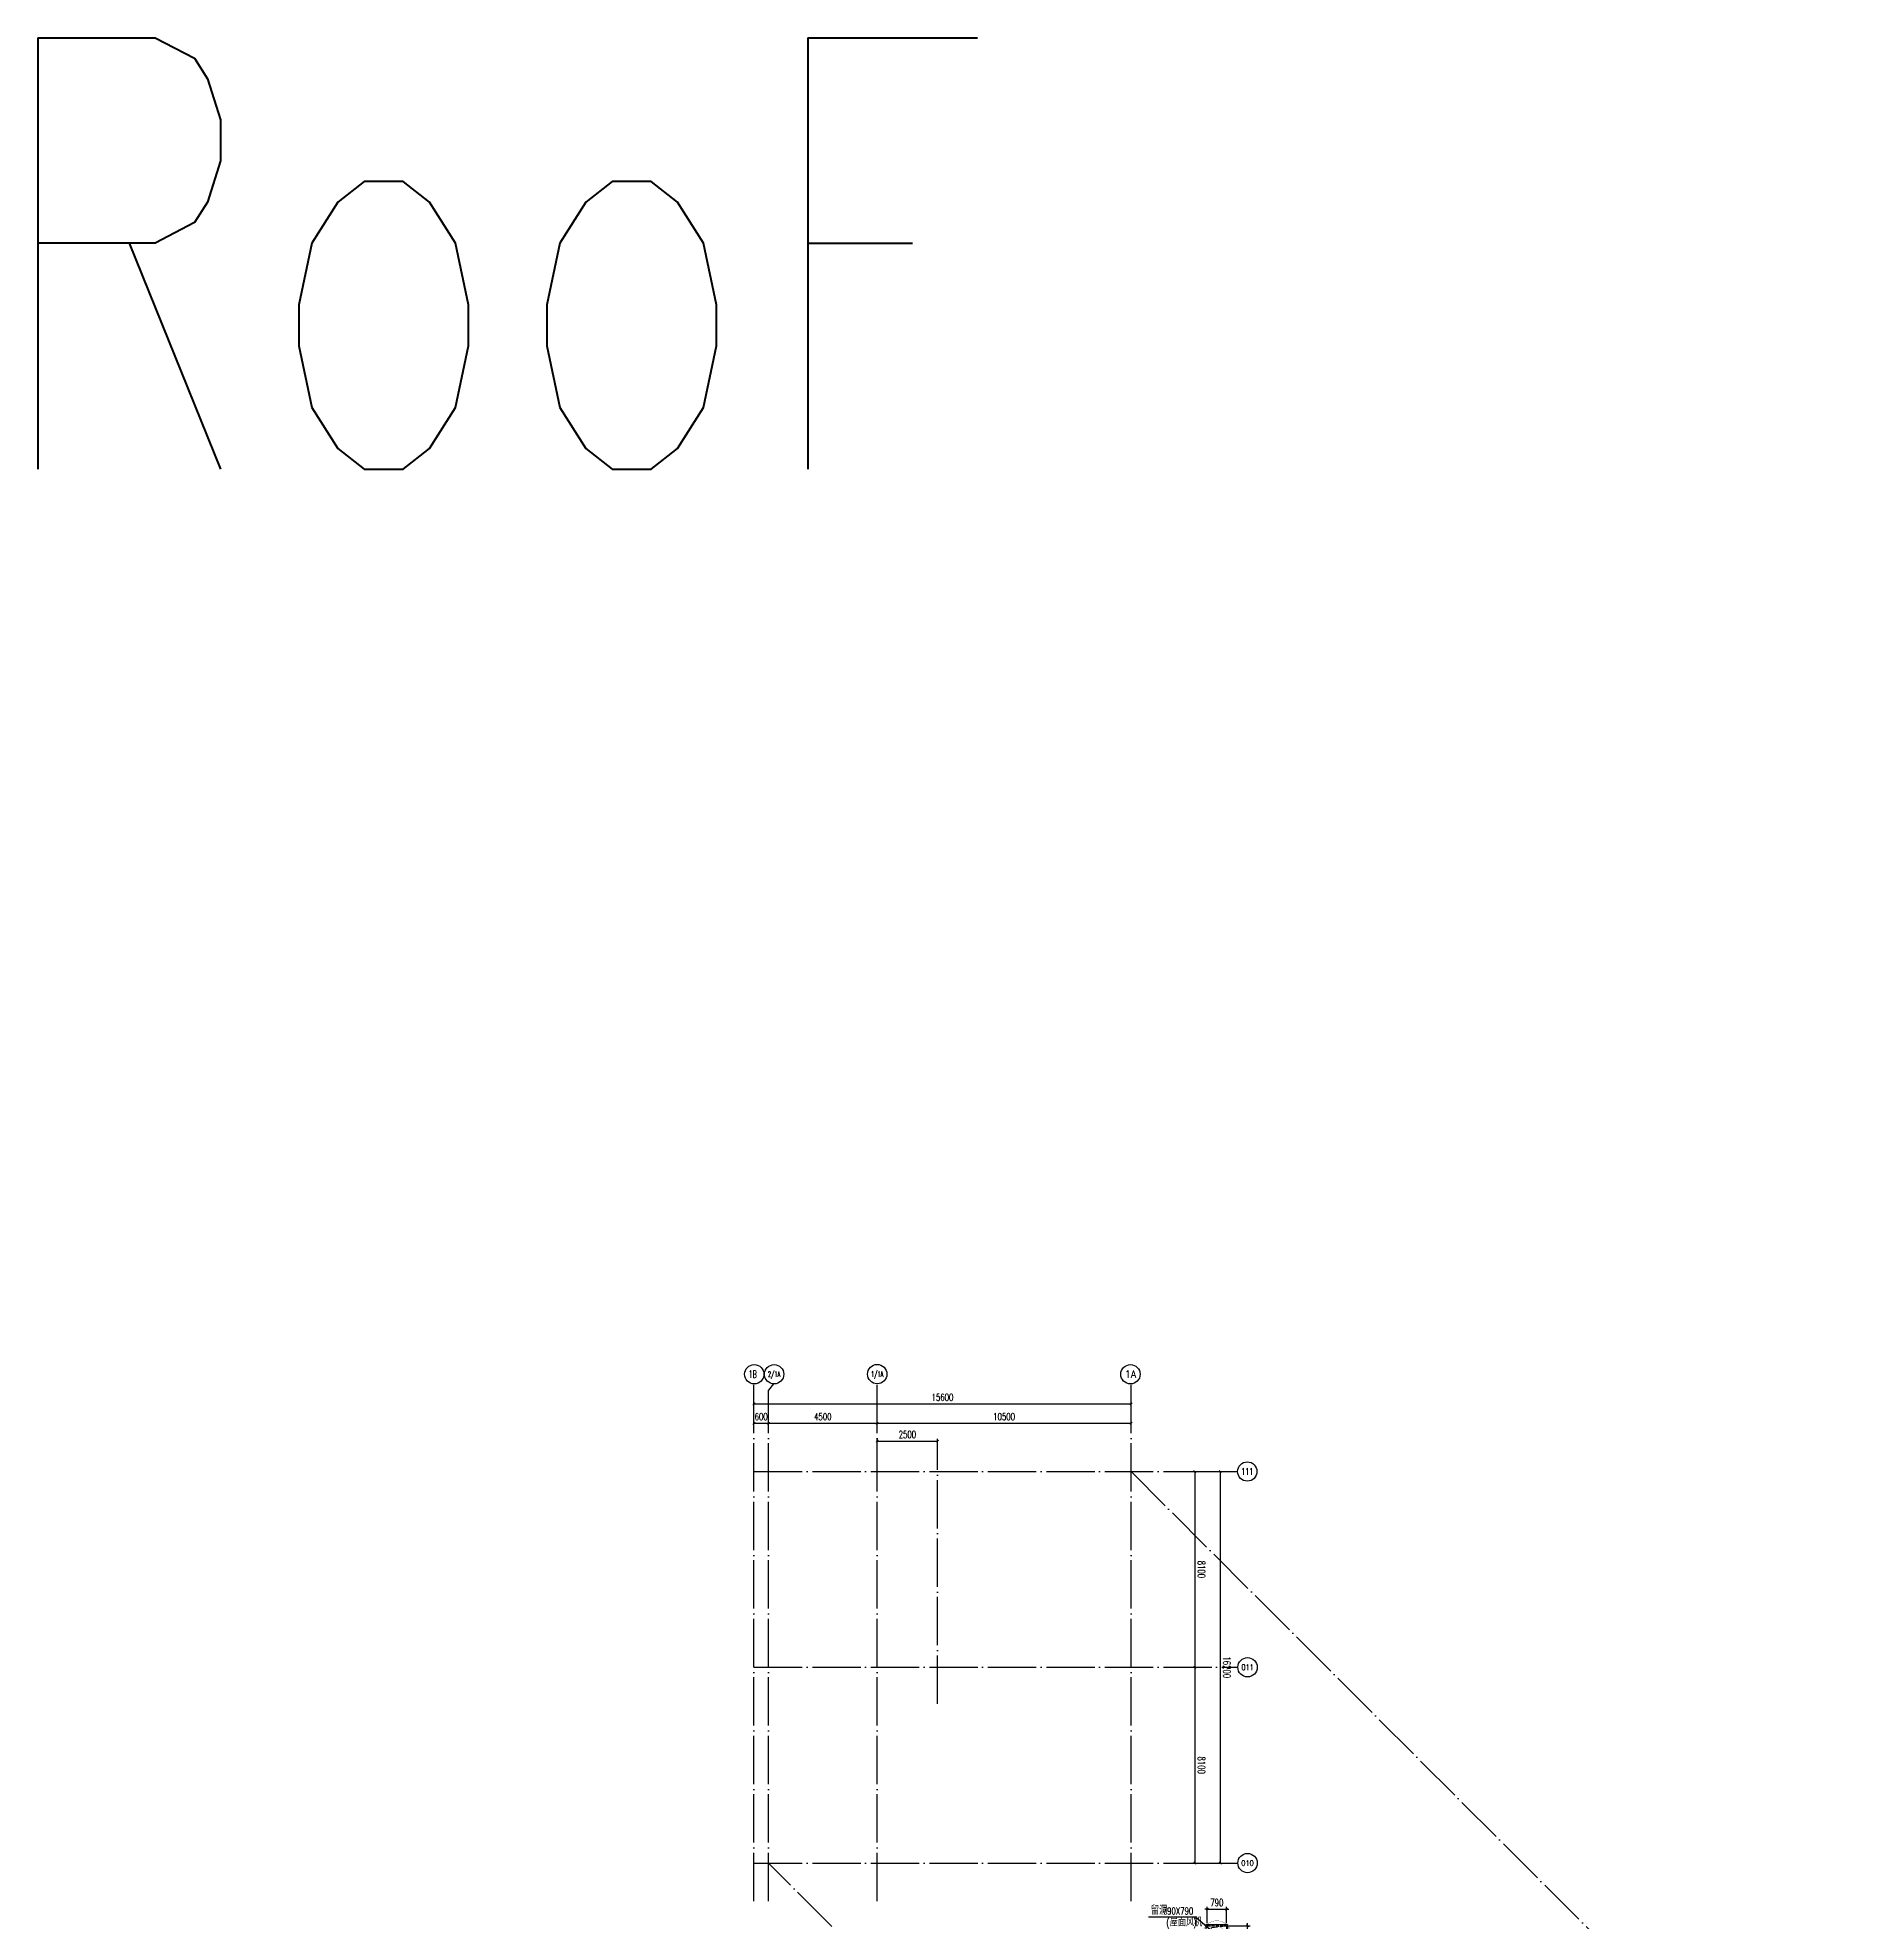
# Model space of a CAD drawing. Extents: x -1313754 to 847533, y 489853 to 941203.
# Drawn here: x 295920 to 371146, y 843169 to 921150 of the extents above; entities that cross this region are included whole.
import ezdxf
from ezdxf.enums import TextEntityAlignment as Align

# ---------------------------------------------------------------- set-up
doc = ezdxf.new("R2010")
doc.units = 0
doc.header["$LTSCALE"] = 1000
doc.header["$MEASUREMENT"] = 0
doc.linetypes.add('DASH', pattern=[0.35, 0.25, -0.1])
doc.linetypes.add('DOTE', pattern=[2.42, 2, -0.2, 0.02, -0.2])
doc.layers.get('Defpoints').update_dxf_attribs({"color": 210})
for name, color, linetype in [('A-AXIS-D', 1, 'Continuous'), ('A-AXIS-DOTE', 14, 'DOTE'), ('A-AXIS-DP', 126, 'Continuous'), ('A-HATCH-2', 251, 'Continuous'), ('AS-COLN', 6, 'Continuous'), ('AS-WALL', 40, 'Continuous'), ('AS-结构边线层', 200, 'Continuous'), ('DIM_SYMB', 3, 'Continuous'), ('PUB_TEXT', 7, 'Continuous'), ('参考线', 8, 'Continuous'), ('建-文字', 7, 'Continuous'), ('暖通', 7, 'Continuous')]:
    doc.layers.add(name, color=color, linetype=linetype)
doc.styles.add('_TCH_AXIS', font='COMPLEX', dxfattribs={"bigfont": 'GBCBIG'})
doc.styles.add('_TCH_DIM', font='SIMPLEX', dxfattribs={"bigfont": 'GBCBIG'})
doc.styles.add('_TCH_DIM_T3', font='SIMPLEX', dxfattribs={"width": 0.705882, "bigfont": 'GBCBIG'})
doc.styles.add('A-DIM_T3', font='SIMPLEX', dxfattribs={"width": 0.705882, "bigfont": 'GBCBIG'})
doc.styles.add('A-STANDARD', font='SIMPLEX', dxfattribs={"bigfont": 'GBCBIG'})
doc.dimstyles.new('_TCH_ARCH&&100', dxfattribs={"dimtxt": 297.5, "dimasz": 100, "dimexe": 100, "dimexo": 100, "dimgap": 126.25, "dimtad": 1, "dimdec": 0, "dimzin": 0, "dimdsep": 46, "dimtxsty": '_TCH_DIM_T3', "dimblk": 'ARCHTICK', "dimcen": 0.09, "dimclrt": 7, "dimazin": 2, "dimtfac": 1, "dimtdec": 0, "dimtix": 1, "dimtmove": 2, "dimatfit": 3, "dimfxl": 0, "dimtolj": 1, "dimtzin": 0, "dimarcsym": 0})
doc.dimstyles.new('A-DIM&&100', dxfattribs={"dimtxt": 297.5, "dimasz": 100, "dimexe": 100, "dimexo": 100, "dimgap": 126.25, "dimtad": 1, "dimdec": 0, "dimzin": 0, "dimdsep": 46, "dimtxsty": 'A-DIM_T3', "dimblk": 'ARCHTICK', "dimcen": 0.09, "dimclrt": 7, "dimazin": 2, "dimtfac": 1, "dimtdec": 0, "dimtix": 1, "dimtmove": 2, "dimatfit": 3, "dimfxl": 0, "dimtolj": 1, "dimtzin": 0, "dimarcsym": 0})

# ---------------------------------------------------------------- blocks, each defined once
blk = doc.blocks.new('rrrrrrrrrrrrrrrrrrrrr')
at = {"layer": '建-文字', "style": 'A-STANDARD', "width": 0.705882}
blk.add_text('RooF', height=17850, dxfattribs=at).set_placement((-206340, 903300))
blk = doc.blocks.new('_ArchTick')
at = {"color": 0, "linetype": 'ByBlock', "const_width": 0.4}
blk.add_lwpolyline([(-0.5, -0.5), (0.5, 0.5)], dxfattribs=at)
blk = doc.blocks.new('*D1356')
at = {"layer": 'A-AXIS-D', "color": 0, "lineweight": -2}
for p, q in [((46282, 58583), (46282, 59097)), ((46282, 58997), (46882, 58997)), ((46882, 58583), (46882, 59097))]:
    blk.add_line(p, q, dxfattribs=at)
at = {"layer": 'Defpoints', "color": 0}
for p in [(46882, 58997), (46282, 58483), (46882, 58483)]:
    blk.add_point(p, dxfattribs=at)
at = {"layer": 'A-AXIS-D', "color": 0, "lineweight": -2, "xscale": 100, "yscale": 100, "zscale": 100, "rotation": 180}
blk.add_blockref('_ArchTick', (46282, 58997), dxfattribs=at)
at = {"layer": 'A-AXIS-D', "color": 0, "lineweight": -2, "xscale": 100, "yscale": 100, "zscale": 100}
blk.add_blockref('_ArchTick', (46882, 58997), dxfattribs=at)
at = {"layer": 'A-AXIS-D', "color": 7, "insert": (46582, 59272), "char_height": 297.5, "attachment_point": 5, "style": '_TCH_DIM_T3'}
blk.add_mtext('\\A1;600', dxfattribs=at)
blk = doc.blocks.new('*D1357')
at = {"layer": 'A-AXIS-D', "color": 0, "lineweight": -2}
for p, q in [((46882, 58583), (46882, 59097)), ((46882, 58997), (51382, 58997)), ((51382, 58583), (51382, 59097))]:
    blk.add_line(p, q, dxfattribs=at)
at = {"layer": 'Defpoints', "color": 0}
for p in [(51382, 58997), (46882, 58483), (51382, 58483)]:
    blk.add_point(p, dxfattribs=at)
at = {"layer": 'A-AXIS-D', "color": 0, "lineweight": -2, "xscale": 100, "yscale": 100, "zscale": 100, "rotation": 180}
blk.add_blockref('_ArchTick', (46882, 58997), dxfattribs=at)
at = {"layer": 'A-AXIS-D', "color": 0, "lineweight": -2, "xscale": 100, "yscale": 100, "zscale": 100}
blk.add_blockref('_ArchTick', (51382, 58997), dxfattribs=at)
at = {"layer": 'A-AXIS-D', "color": 7, "insert": (49132, 59272), "char_height": 297.5, "attachment_point": 5, "style": '_TCH_DIM_T3'}
blk.add_mtext('\\A1;4500', dxfattribs=at)
blk = doc.blocks.new('*D1358')
at = {"layer": 'A-AXIS-D', "color": 0, "lineweight": -2}
for p, q in [((51382, 58583), (51382, 59097)), ((51382, 58997), (61882, 58997)), ((61882, 58583), (61882, 59097))]:
    blk.add_line(p, q, dxfattribs=at)
at = {"layer": 'Defpoints', "color": 0}
for p in [(61882, 58997), (51382, 58483), (61882, 58483)]:
    blk.add_point(p, dxfattribs=at)
at = {"layer": 'A-AXIS-D', "color": 0, "lineweight": -2, "xscale": 100, "yscale": 100, "zscale": 100, "rotation": 180}
blk.add_blockref('_ArchTick', (51382, 58997), dxfattribs=at)
at = {"layer": 'A-AXIS-D', "color": 0, "lineweight": -2, "xscale": 100, "yscale": 100, "zscale": 100}
blk.add_blockref('_ArchTick', (61882, 58997), dxfattribs=at)
at = {"layer": 'A-AXIS-D', "color": 7, "insert": (56632, 59272), "char_height": 297.5, "attachment_point": 5, "style": '_TCH_DIM_T3'}
blk.add_mtext('\\A1;10500', dxfattribs=at)
blk = doc.blocks.new('*D1359')
at = {"layer": 'A-AXIS-D', "color": 0, "lineweight": -2}
for p, q in [((63836, 57000), (64622, 57000)), ((64522, 57000), (64522, 48900)), ((63836, 48900), (64622, 48900))]:
    blk.add_line(p, q, dxfattribs=at)
at = {"layer": 'Defpoints', "color": 0}
for p in [(63736, 57000), (63736, 48900), (64522, 48900)]:
    blk.add_point(p, dxfattribs=at)
at = {"layer": 'A-AXIS-D', "color": 0, "lineweight": -2, "xscale": 100, "yscale": 100, "zscale": 100}
for p, rotation in [((64522, 57000), 90), ((64522, 48900), 270)]:
    blk.add_blockref('_ArchTick', p, dxfattribs=dict(at, rotation=rotation))
at = {"layer": 'A-AXIS-D', "color": 7, "insert": (64797, 52950), "char_height": 297.5, "attachment_point": 5, "rotation": 270, "style": 'A-DIM_T3'}
blk.add_mtext('\\A1;8100', dxfattribs=at)
blk = doc.blocks.new('*D1360')
at = {"layer": 'A-AXIS-D', "color": 0, "lineweight": -2}
for p, q in [((63836, 48900), (64622, 48900)), ((64522, 48900), (64522, 40800)), ((63836, 40800), (64622, 40800))]:
    blk.add_line(p, q, dxfattribs=at)
at = {"layer": 'Defpoints', "color": 0}
for p in [(63736, 48900), (63736, 40800), (64522, 40800)]:
    blk.add_point(p, dxfattribs=at)
at = {"layer": 'A-AXIS-D', "color": 0, "lineweight": -2, "xscale": 100, "yscale": 100, "zscale": 100}
for p, rotation in [((64522, 48900), 90), ((64522, 40800), 270)]:
    blk.add_blockref('_ArchTick', p, dxfattribs=dict(at, rotation=rotation))
at = {"layer": 'A-AXIS-D', "color": 7, "insert": (64797, 44850), "char_height": 297.5, "attachment_point": 5, "rotation": 270, "style": 'A-DIM_T3'}
blk.add_mtext('\\A1;8100', dxfattribs=at)
blk = doc.blocks.new('*D1364')
at = {"layer": 'A-AXIS-D', "color": 0, "lineweight": -2}
for p, q in [((46282, 59383), (46282, 59897)), ((46282, 59797), (61882, 59797)), ((61882, 59383), (61882, 59897))]:
    blk.add_line(p, q, dxfattribs=at)
at = {"layer": 'Defpoints', "color": 0}
for p in [(46282, 59283), (61882, 59797), (61882, 59283)]:
    blk.add_point(p, dxfattribs=at)
at = {"layer": 'A-AXIS-D', "color": 0, "lineweight": -2, "xscale": 100, "yscale": 100, "zscale": 100, "rotation": 180}
blk.add_blockref('_ArchTick', (46282, 59797), dxfattribs=at)
at = {"layer": 'A-AXIS-D', "color": 0, "lineweight": -2, "xscale": 100, "yscale": 100, "zscale": 100}
blk.add_blockref('_ArchTick', (61882, 59797), dxfattribs=at)
at = {"layer": 'A-AXIS-D', "color": 7, "insert": (54082, 60072), "char_height": 297.5, "attachment_point": 5, "style": '_TCH_DIM_T3'}
blk.add_mtext('\\A1;15600', dxfattribs=at)
blk = doc.blocks.new('*D1370')
at = {"layer": 'A-AXIS-D', "color": 0, "lineweight": -2}
for p, q in [((63710, 57000), (65672, 57000)), ((65572, 57000), (65572, 40800)), ((63710, 40800), (65672, 40800))]:
    blk.add_line(p, q, dxfattribs=at)
at = {"layer": 'Defpoints', "color": 0}
for p in [(63610, 57000), (63610, 40800), (65572, 40800)]:
    blk.add_point(p, dxfattribs=at)
at = {"layer": 'A-AXIS-D', "color": 0, "lineweight": -2, "xscale": 100, "yscale": 100, "zscale": 100}
for p, rotation in [((65572, 57000), 90), ((65572, 40800), 270)]:
    blk.add_blockref('_ArchTick', p, dxfattribs=dict(at, rotation=rotation))
at = {"layer": 'A-AXIS-D', "color": 7, "insert": (65847, 48900), "char_height": 297.5, "attachment_point": 5, "rotation": 270, "style": '_TCH_DIM_T3'}
blk.add_mtext('\\A1;16200', dxfattribs=at)
blk = doc.blocks.new('*D1514')
at = {"layer": 'A-AXIS-D', "color": 0, "lineweight": -2}
for p, q in [((51382, 57760), (51382, 58360)), ((51382, 58260), (53882, 58260)), ((53882, 57760), (53882, 58360))]:
    blk.add_line(p, q, dxfattribs=at)
at = {"layer": 'Defpoints', "color": 0}
for p in [(53882, 58260), (51382, 57660), (53882, 57660)]:
    blk.add_point(p, dxfattribs=at)
at = {"layer": 'A-AXIS-D', "color": 0, "lineweight": -2, "xscale": 100, "yscale": 100, "zscale": 100, "rotation": 180}
blk.add_blockref('_ArchTick', (51382, 58260), dxfattribs=at)
at = {"layer": 'A-AXIS-D', "color": 0, "lineweight": -2, "xscale": 100, "yscale": 100, "zscale": 100}
blk.add_blockref('_ArchTick', (53882, 58260), dxfattribs=at)
at = {"layer": 'A-AXIS-D', "color": 7, "insert": (52632, 58535), "char_height": 297.5, "attachment_point": 5, "style": '_TCH_DIM_T3'}
blk.add_mtext('\\A1;2500', dxfattribs=at)
blk = doc.blocks.new('*D138')
at = {"layer": 'A-AXIS-DP', "color": 0, "lineweight": -2}
for p, q in [((-495, 395), (-1374, 395)), ((-1274, 395), (-1274, 495)), ((-1274, 395), (-1274, -395)), ((-495, -395), (-1374, -395)), ((-1274, -395), (-1274, -495))]:
    blk.add_line(p, q, dxfattribs=at)
at = {"layer": 'Defpoints', "color": 0}
for p in [(-395, 395), (-1274, -395), (-395, -395)]:
    blk.add_point(p, dxfattribs=at)
at = {"layer": 'A-AXIS-DP', "color": 0, "lineweight": -2, "xscale": 100, "yscale": 100, "zscale": 100}
for p, rotation in [((-1274, 395), 270), ((-1274, -395), 90)]:
    blk.add_blockref('_ArchTick', p, dxfattribs=dict(at, rotation=rotation))
at = {"layer": 'A-AXIS-DP', "color": 7, "insert": (-999, 0), "char_height": 297.5, "attachment_point": 5, "rotation": 270, "style": '_TCH_DIM_T3'}
blk.add_mtext('\\A1;790', dxfattribs=at)
blk = doc.blocks.new('*D139')
at = {"layer": 'A-AXIS-DP', "color": 0, "lineweight": -2}
for p, q in [((-395, -495), (-395, -1178)), ((395, -495), (395, -1178)), ((-395, -1078), (-495, -1078)), ((395, -1078), (-395, -1078)), ((395, -1078), (495, -1078))]:
    blk.add_line(p, q, dxfattribs=at)
at = {"layer": 'Defpoints', "color": 0}
for p in [(-395, -395), (395, -395), (-395, -1078)]:
    blk.add_point(p, dxfattribs=at)
at = {"layer": 'A-AXIS-DP', "color": 0, "lineweight": -2, "xscale": 100, "yscale": 100, "zscale": 100}
blk.add_blockref('_ArchTick', (-395, -1078), dxfattribs=at)
at = {"layer": 'A-AXIS-DP', "color": 0, "lineweight": -2, "xscale": 100, "yscale": 100, "zscale": 100, "rotation": 180}
blk.add_blockref('_ArchTick', (395, -1078), dxfattribs=at)
at = {"layer": 'A-AXIS-DP', "color": 7, "insert": (0, -1353), "char_height": 297.5, "attachment_point": 5, "rotation": 180, "style": '_TCH_DIM_T3'}
blk.add_mtext('\\A1;790', dxfattribs=at)
blk = doc.blocks.new('dote')
at = {"layer": 'A-AXIS-D'}
for centre in [(46297.3, 61026.1), (47117.3, 61026.4), (51382.2, 61032.3), (61857.3, 61026.1), (66691.5, 57001.1), (66701.5, 48901.1), (66701.5, 40801.1)]:
    blk.add_circle(centre, 400, dxfattribs=at)
at = {"layer": 'A-AXIS-DOTE'}
for p, q in [((46282.2, 39230), (46282.2, 60626.4)), ((47087.6, 60626.4), (46882.2, 60370)), ((46882.2, 39230), (46882.2, 60370)), ((51382.2, 39230), (51382.2, 60626.4)), ((61882.2, 39230), (61882.2, 60626.4)), ((53882.2, 47390), (53882.2, 58090)), ((46282.2, 57000), (66291.5, 57000)), ((61882.2, 57000), (91882.2, 27000)), ((46282.2, 48900), (66301.5, 48900)), ((46282.2, 40800), (66301.5, 40800)), ((76882.2, 10800), (46882.2, 40800))]:
    blk.add_line(p, q, dxfattribs=at)
at = {"layer": 'PUB_TEXT', "style": '_TCH_AXIS'}
for s, height, p, p2 in [('1B ', 307.25, (46063.2, 60872.5), (46531.4, 60872.5)), ('1A', 300.65, (61621.1, 60875.8), (62093.5, 60875.8)), ('111', 265.5, (66445, 56868.4), (66938, 56868.4)), ('011', 241.21, (66448.8, 48780.5), (66954.2, 48780.5)), ('010', 220.59, (66444.1, 40690.8), (66958.8, 40690.8))]:
    blk.add_text(s, height=height, dxfattribs=at).set_placement(p, p2, align=Align.FIT)
at = {"layer": 'PUB_TEXT', "style": '_TCH_AXIS', "width": 0.65625}
for s, height, p, p2 in [('2/1A', 219.77, (46859.8, 60916.5), (47374.8, 60916.5)), ('1/1A', 232.83, (51127.5, 60915.9), (51636.9, 60915.9))]:
    blk.add_text(s, height=height, dxfattribs=at).set_placement(p, p2, align=Align.FIT)
at = {"layer": 'A-AXIS-D'}
for base, p1, p2, angle, picture, middle in [((61882.2, 59796.7), (46282.2, 59283.1), (61882.2, 59283.1), 0, '*D1364', (54082.2, 60071.7)), ((46882.2, 58996.7), (46282.2, 58483.1), (46882.2, 58483.1), 0, '*D1356', (46582.2, 59271.7)), ((51382.2, 58996.7), (46882.2, 58483.1), (51382.2, 58483.1), 0, '*D1357', (49132.2, 59271.7)), ((61882.2, 58996.7), (51382.2, 58483.1), (61882.2, 58483.1), 0, '*D1358', (56632.2, 59271.7)), ((53882.2, 58260), (51382.2, 57660), (53882.2, 57660), 360, '*D1514', (52632.2, 58535))]:
    dim = blk.add_linear_dim(base=base, p1=p1, p2=p2, angle=angle, dimstyle='_TCH_ARCH&&100', override={"dimgap": 0}, dxfattribs=at)
    dim.commit()
    dim.dimension.update_dxf_attribs({"geometry": picture, "text_midpoint": middle, "dimtype": 161})
for base, p1, p2, dimstyle, picture, middle in [((65571.9, 40800), (63610, 57000), (63610, 40800), '_TCH_ARCH&&100', '*D1370', (65846.9, 48900)), ((64522.2, 48900), (63735.8, 57000), (63735.8, 48900), 'A-DIM&&100', '*D1359', (64797.2, 52950)), ((64522.2, 40800), (63735.8, 48900), (63735.8, 40800), 'A-DIM&&100', '*D1360', (64797.2, 44850))]:
    dim = blk.add_linear_dim(base=base, p1=p1, p2=p2, angle=270, dimstyle=dimstyle, override={"dimgap": 0}, dxfattribs=at)
    dim.commit()
    dim.dimension.update_dxf_attribs({"geometry": picture, "text_midpoint": middle, "dimtype": 161, "text_rotation": 270})
blk = doc.blocks.new('fengji')
at = {"layer": 'DIM_SYMB'}
blk.add_line((884.2, -747.9), (2834.2, -747.9), dxfattribs=at)
at = {"layer": 'DIM_SYMB', "color": 7, "style": '_TCH_DIM', "width": 0.705882}
for s, p in [(')', (967.7, -372.9)), ('(', (2090.7, -372.9)), ('790X790', (2237.7, -852.9))]:
    blk.add_text(s, height=297.5, rotation=180, dxfattribs=at).set_placement(p)
at = {"layer": 'DIM_SYMB', "color": 7, "style": '_TCH_DIM'}
for s, p in [('屋面风机', (1950.7, -372.9)), ('留洞', (2729.2, -852.9))]:
    blk.add_text(s, height=337.59, rotation=180, dxfattribs=at).set_placement(p)
blk.add_wipeout([(-445, 445), (445, 445), (445, -445), (-445, -445)]).dxf.layer = '参考线'
at = {"layer": 'A-HATCH-2', "const_width": 10}
for points in [[(0, -600.2, -1), (0, 600.2, -1)], [(0, -600.2, 1), (0, 600.2, 1)]]:
    blk.add_lwpolyline(points, format="xyb", dxfattribs=at)
at = {"layer": 'A-HATCH-2', "linetype": 'DASH', "const_width": 10}
for points in [[(0, -358.3, -1), (0, 358.3, -1)], [(0, -358.3, 1), (0, 358.3, 1)]]:
    blk.add_lwpolyline(points, format="xyb", dxfattribs=at)
at = {"layer": 'AS-COLN', "ltscale": 0.5}
blk.add_lwpolyline([(-445, 445), (445, 445), (445, -445), (-445, -445)], close=True, dxfattribs=at)
at = {"layer": 'AS-COLN', "linetype": 'DASH', "ltscale": 0.5}
blk.add_lwpolyline([(-395, 395), (395, 395), (395, -395), (-395, -395)], close=True, dxfattribs=at)
at = {"layer": 'AS-结构边线层', "linetype": 'DASH'}
blk.add_lwpolyline([(395, 395), (225.4, -315), (-395, -395)], dxfattribs=at)
at = {"layer": 'DIM_SYMB'}
blk.add_line((324.2, -267.9), (884.2, -747.9), dxfattribs=at)
at = {"layer": 'DIM_SYMB', "const_width": 40}
blk.add_lwpolyline([(310.3, -253.5, -1), (338.1, -282.3, -1)], format="xyb", close=True, dxfattribs=at)
at = {"layer": 'A-AXIS-DP'}
for p1, distance, picture, middle in [((-395, 395), -879.2, '*D138', (-999.2, 0)), ((395, -395), 682.9, '*D139', (0, -1352.9))]:
    dim = blk.add_aligned_dim(p1=p1, p2=(-395, -395), distance=distance, dimstyle='_TCH_ARCH&&100', dxfattribs=at)
    dim.commit()
    dim.dimension.update_dxf_attribs({"geometry": picture, "text_midpoint": middle})

msp = doc.modelspace()

# ---------------------------------------------------------------- block references
msp.add_blockref('rrrrrrrrrrrrrrrrrrrrr', (500100, 0))
at = {"layer": 'AS-WALL'}
msp.add_blockref('dote', (279263.6, 804820), dxfattribs=at)

# ---------------------------------------------------------------- next in the draw order: block references
at = {"layer": '暖通', "rotation": 180}
msp.add_blockref('fengji', (344695.8, 842632.1), dxfattribs=at)

doc.saveas('drawing.dxf')
